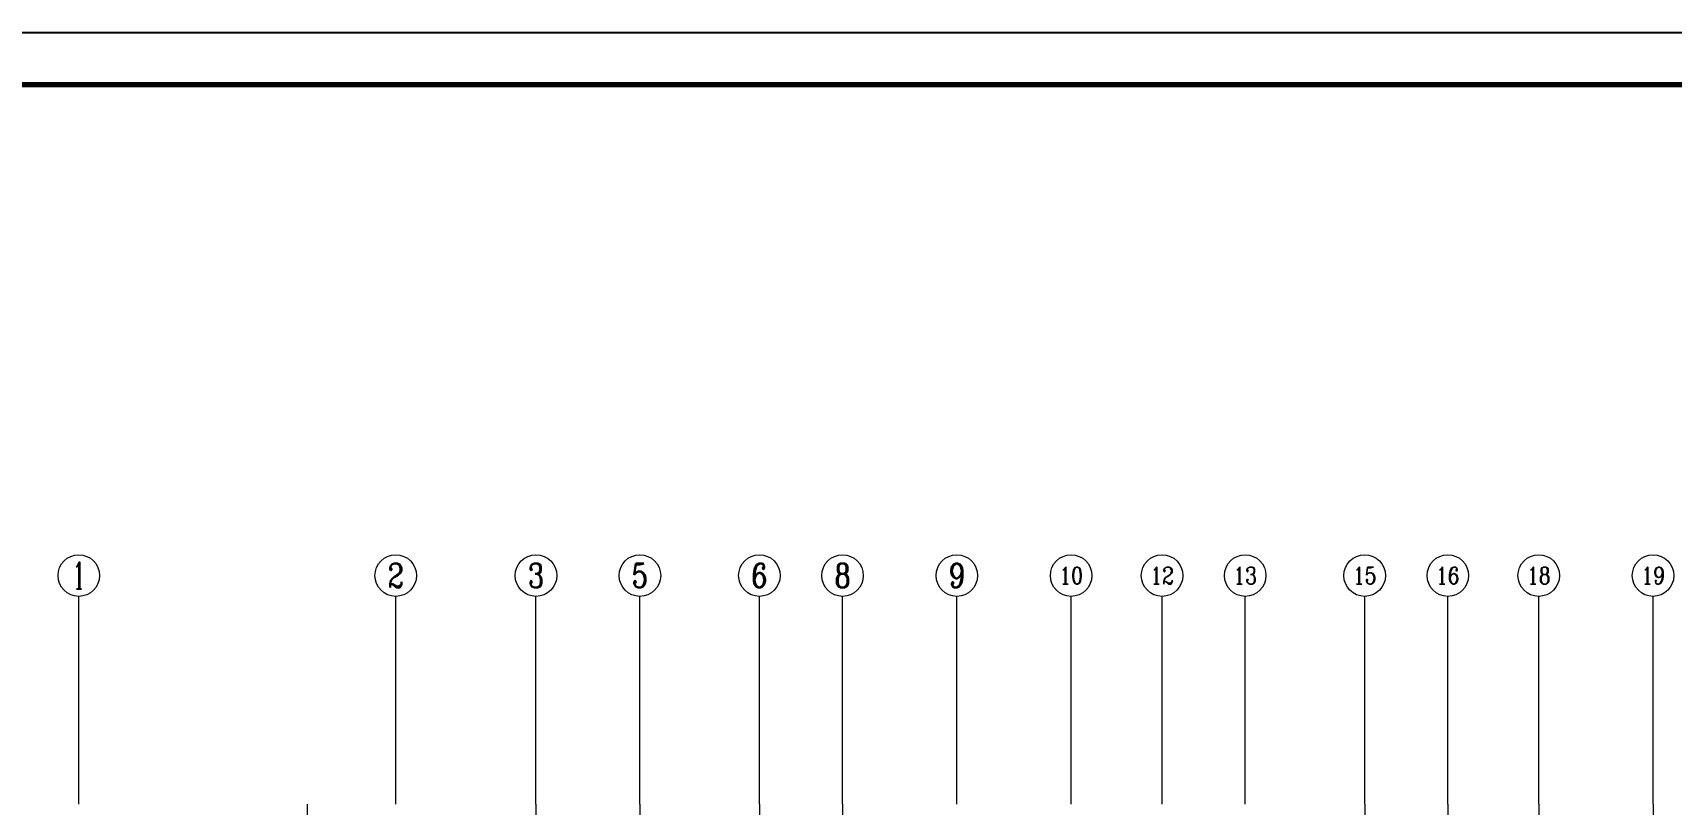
# Model space of a CAD drawing. Extents: x -129922 to 1190196, y -520662 to 139923.
# Drawn here: x 910806 to 942341, y -23824 to -8980 of the extents above; entities that cross this region are included whole.
import ezdxf
from ezdxf.enums import TextEntityAlignment as Align

# ---------------------------------------------------------------- set-up
doc = ezdxf.new("R2010")
doc.units = 0
doc.header["$LTSCALE"] = 1000
doc.header["$MEASUREMENT"] = 0
doc.linetypes.add('DOTE', pattern=[2.4200000000000004, 2, -0.2, 0.02, -0.2])
for name, color, linetype, lineweight in [('A-标注-轴号', 3, 'Continuous', 15), ('A-标注-轴号文字', 7, 'Continuous', 15), ('A-轴线-塔楼', 1, 'DOTE', 9), ('A-轴线-隔墙', 41, 'DOTE', 9), ('S-板-文字', 7, 'Continuous', 20), ('S-梁-水平集中标注', 191, 'Continuous', 20)]:
    doc.layers.add(name, color=color, linetype=linetype, lineweight=lineweight)
doc.layers.add('Y-云图图框', color=7, linetype='Continuous')
doc.styles.add('_TCH_AXIS', font='COMPLEX.shx', dxfattribs={"bigfont": 'hztxt.shx'})
doc.styles.add('_YT_Name', font='simhei.ttf', dxfattribs={"width": 0.8})
doc.styles.add('_YT_Sign_Text', font='ros.shx', dxfattribs={"width": 0.8, "bigfont": 'hztxt.shx'})
doc.styles.add('COMPLEX', font='COMPLEX')
doc.styles.get("Standard").update_dxf_attribs({"font": 'gbenor.shx', "bigfont": 'gbcbig.shx'})

# ---------------------------------------------------------------- blocks, each defined once
blk = doc.blocks.new('_AXISO')
blk.add_circle((0, 0), 0.5)
at = {"layer": 'S-板-文字', "style": 'COMPLEX', "width": 1.041666666666667}
blk.add_attdef('A', text='', height=0.56, dxfattribs=at).set_placement((-0.25, -0.28), (0.25, -0.28), align=Align.FIT)
blk = doc.blocks.new('ZHOUWANG3')
at = {"layer": 'A-标注-轴号'}
for p, q in [((88651.91404399119, 248942.086875707), (88651.91404399101, 252942.086875707)), ((94751.91404399119, 248942.0868757072), (94751.91404399101, 252942.0868757072)), ((97451.9140462859, 248942.0868757073), (97451.91404628573, 252942.0868757073)), ((99451.91403714125, 248942.0868757074), (99451.91403714108, 252942.0868757074)), ((101751.9138558587, 248942.0868757075), (101751.9138558586, 252942.0868757075)), ((103351.9146220079, 248942.0868757076), (103351.9146220078, 252942.0868757076)), ((105551.9146219621, 248942.0868757077), (105551.9146219619, 252942.0868757077)), ((107751.9146219612, 248942.0868757078), (107751.914621961, 252942.0868757078)), ((109501.9140664095, 248942.0868757078), (109501.9140664093, 252942.0868757078)), ((111101.9145027863, 248942.0868757079), (111101.9145027861, 252942.0868757079)), ((113401.9145027973, 248942.086875708), (113401.9145027971, 252942.086875708)), ((115001.9150583674, 248942.0868757081), (115001.9150583673, 252942.0868757081)), ((116751.9127103291, 248942.0868757082), (116751.9127103289, 252942.0868757082)), ((118951.9127105456, 248942.0868757082), (118951.9127105454, 252942.0868757082))]:
    blk.add_line(p, q, dxfattribs=at)
at = {"layer": 'A-轴线-塔楼', "linetype": 'DOTE', "ltscale": 0.5}
for p, q in [((97451.9140439913, 248942.0868757074), (97451.9140485811, 241486.4187304068)), ((99451.9140439913, 248942.0868757074), (99451.91404399154, 244136.4187311591)), ((101751.9140439913, 248942.0868757077), (101751.9136814266, 241486.4185047732)), ((103351.9140439913, 248942.0868757077), (103351.9140439912, 239686.4187311743)), ((113401.9140438963, 248942.0868757142), (113401.9140438963, 243076.4158786822)), ((115001.9140438963, 248942.0868757223), (115001.9151550367, 241486.4184821535)), ((116751.9140438963, 248942.0868757314), (116751.9140437991, 239686.410749662)), ((118951.9140439939, 248942.0868757081), (118951.9140439939, 226833.6155193784))]:
    blk.add_line(p, q, dxfattribs=at)
at = {"layer": 'A-轴线-隔墙', "ltscale": 0.5}
blk.add_line((93051.91404416919, 236186.4187312123), (93051.91404399247, 248942.0868757452), dxfattribs=at)
at = {"layer": 'A-标注-轴号'}
ref = blk.add_blockref('_AXISO', (88651.914043991, 253342.086875707), dxfattribs=dict(at, xscale=800, yscale=800, zscale=800))
ref.add_attrib('A', '1', dxfattribs={"layer": 'A-标注-轴号文字', "height": 514.7212168101124, "style": '_TCH_AXIS'}).set_placement((88541.61664038883, 253084.7262673019), (88762.21144759316, 253084.7262673019), align=Align.FIT)
ref = blk.add_blockref('_AXISO', (94751.914043991, 253342.0868757072), dxfattribs=dict(at, xscale=800, yscale=800, zscale=800))
ref.add_attrib('A', '2', dxfattribs={"layer": 'A-标注-轴号文字', "height": 465.9481648291925, "style": '_TCH_AXIS'}).set_placement((94596.59798904794, 253109.1127932926), (94907.23009893406, 253109.1127932926), align=Align.FIT)
ref = blk.add_blockref('_AXISO', (97451.91404628572, 253342.0868757073), dxfattribs=dict(at, xscale=800, yscale=800, zscale=800))
ref.add_attrib('A', '3', dxfattribs={"layer": 'A-标注-轴号文字', "height": 465.9481648291925, "style": '_TCH_AXIS'}).set_placement((97296.59799134266, 253109.1127932928), (97607.23010122878, 253109.1127932928), align=Align.FIT)
ref = blk.add_blockref('_AXISO', (99451.91403714106, 253342.0868757074), dxfattribs=dict(at, xscale=800, yscale=800, zscale=800))
ref.add_attrib('A', '5', dxfattribs={"layer": 'A-标注-轴号文字', "height": 465.9481648291925, "style": '_TCH_AXIS'}).set_placement((99296.597982198, 253109.1127932929), (99607.23009208412, 253109.1127932929), align=Align.FIT)
ref = blk.add_blockref('_AXISO', (101751.9138558585, 253342.0868757075), dxfattribs=dict(at, xscale=800, yscale=800, zscale=800))
ref.add_attrib('A', '6', dxfattribs={"layer": 'A-标注-轴号文字', "height": 465.9481648291925, "style": '_TCH_AXIS'}).set_placement((101596.5978009155, 253109.1127932929), (101907.2299108016, 253109.1127932929), align=Align.FIT)
ref = blk.add_blockref('_AXISO', (103351.9146220077, 253342.0868757076), dxfattribs=dict(at, xscale=800, yscale=800, zscale=800))
ref.add_attrib('A', '8', dxfattribs={"layer": 'A-标注-轴号文字', "height": 465.9481648291925, "style": '_TCH_AXIS'}).set_placement((103196.5985670647, 253109.112793293), (103507.2306769508, 253109.112793293), align=Align.FIT)
ref = blk.add_blockref('_AXISO', (105551.9146219619, 253342.0868757077), dxfattribs=dict(at, xscale=800, yscale=800, zscale=800))
ref.add_attrib('A', '9', dxfattribs={"layer": 'A-标注-轴号文字', "height": 465.9481648291925, "style": '_TCH_AXIS'}).set_placement((105396.5985670189, 253109.1127932931), (105707.230676905, 253109.1127932931), align=Align.FIT)
ref = blk.add_blockref('_AXISO', (107751.914621961, 253342.0868757078), dxfattribs=dict(at, xscale=800, yscale=800, zscale=800))
ref.add_attrib('A', '10', dxfattribs={"layer": 'A-标注-轴号文字', "height": 328.445494805032, "style": '_TCH_AXIS'}).set_placement((107525.130827929, 253177.8641283053), (107978.698415993, 253177.8641283053), align=Align.FIT)
ref = blk.add_blockref('_AXISO', (109501.9140664093, 253342.0868757078), dxfattribs=dict(at, xscale=800, yscale=800, zscale=800))
ref.add_attrib('A', '12', dxfattribs={"layer": 'A-标注-轴号文字', "height": 328.445494805032, "style": '_TCH_AXIS'}).set_placement((109275.1302723773, 253177.8641283053), (109728.6978604414, 253177.8641283053), align=Align.FIT)
ref = blk.add_blockref('_AXISO', (111101.9145027861, 253342.0868757079), dxfattribs=dict(at, xscale=800, yscale=800, zscale=800))
ref.add_attrib('A', '13', dxfattribs={"layer": 'A-标注-轴号文字', "height": 328.445494805032, "style": '_TCH_AXIS'}).set_placement((110875.1307087541, 253177.8641283054), (111328.6982968182, 253177.8641283054), align=Align.FIT)
ref = blk.add_blockref('_AXISO', (113401.9145027971, 253342.086875708), dxfattribs=dict(at, xscale=800, yscale=800, zscale=800))
ref.add_attrib('A', '15', dxfattribs={"layer": 'A-标注-轴号文字', "height": 328.4454948050321, "style": '_TCH_AXIS'}).set_placement((113175.130708765, 253177.8641283055), (113628.6982968291, 253177.8641283055), align=Align.FIT)
ref = blk.add_blockref('_AXISO', (115001.9150583672, 253342.0868757081), dxfattribs=dict(at, xscale=800, yscale=800, zscale=800))
ref.add_attrib('A', '16', dxfattribs={"layer": 'A-标注-轴号文字', "height": 328.445494805032, "style": '_TCH_AXIS'}).set_placement((114775.1312643352, 253177.8641283055), (115228.6988523993, 253177.8641283055), align=Align.FIT)
ref = blk.add_blockref('_AXISO', (116751.9127103289, 253342.0868757082), dxfattribs=dict(at, xscale=800, yscale=800, zscale=800))
ref.add_attrib('A', '18', dxfattribs={"layer": 'A-标注-轴号文字', "height": 328.445494805032, "style": '_TCH_AXIS'}).set_placement((116525.1289162968, 253177.8641283056), (116978.6965043609, 253177.8641283056), align=Align.FIT)
ref = blk.add_blockref('_AXISO', (118951.9127105454, 253342.0868757082), dxfattribs=dict(at, xscale=800, yscale=800, zscale=800))
ref.add_attrib('A', '19', dxfattribs={"layer": 'A-标注-轴号文字', "height": 328.4454948050321, "style": '_TCH_AXIS'}).set_placement((118725.1289165134, 253177.8641283057), (119178.6965045775, 253177.8641283057), align=Align.FIT)
blk = doc.blocks.new('ECMCTK_A1_横_单行图名--0')
at = {"color": 4}
blk.add_lwpolyline([(0, 0), (841, 0), (841, 594), (0, 594)], close=True, dxfattribs=at)
at = {"const_width": 1}
blk.add_lwpolyline([(25, 10), (831, 10), (831, 584), (25, 584)], close=True, dxfattribs=at)
at = {"color": 80, "flags": 3}
for tag, height, p in [('YTHQINS', 3, (34.31412005457026, 585.5)), ('ECMCKEY', 3, (292.0665659868225, 288.228892578597)), ('YTTQINS', 5.625, (848.0265603683492, 12.8125)), ('YTFRAME', 3, (652.763599520658, 5.83713044453998)), ('YTBARCODE_T1', 3, (749.7845868459724, 5.94762214450293))]:
    blk.add_attdef(tag, text='', height=height, dxfattribs=at).set_placement(p, align=Align.MIDDLE_CENTER)
for tag, height, style, width, p in [('证书编号', 4, '_YT_Sign_Text', 0.8, (708.8656915562096, 43.81149042045581)), ('审查批准号', 4, '_YT_Sign_Text', 0.8, (761.0642124165734, 43.81149042045581)), ('工程号', 4, '_YT_Sign_Text', 0.5, (804.0764362394239, 44.12275228826911)), ('设计单位', 5.999999999999999, '_YT_Name', 0.8, (623.7464169530958, 38.60129544185475)), ('建设单位', 4, '_YT_Sign_Text', 0.8, (734.9602946534287, 36.11371279187733)), ('阶段', 4, '_YT_Sign_Text', 0.8, (804.0764362394239, 35.81408429943258)), ('项目号', 4, '_YT_Sign_Text', 0.5, (822.0773099067155, 33.72065001731971)), ('项目名称', 4, '_YT_Sign_Text', 0.8, (734.9602946534287, 28.11371279187733)), ('专业', 4, '_YT_Sign_Text', 0.8, (804.0764362394239, 27.30991628643824)), ('图纸编号', 4, '_YT_Sign_Text', 0.5, (803.9285160316213, 19.36233519530651)), ('图纸名称', 4.5, '_YT_Name', 0.8, (735.3892103430502, 15.06342029713822)), ('出图比例', 4.2, '_YT_Sign_Text', 0.8, (681.8246771789596, 11.78151837794037)), ('日期', 4, '_YT_Sign_Text', 0.5, (803.8795155204716, 12.12894911456533)), ('版本号', 4, '_YT_Sign_Text', 0.8, (822.0773099067155, 13.00177242097561))]:
    blk.add_attdef(tag, text='', height=height, dxfattribs=dict(style=style, width=width)).set_placement(p, align=Align.CENTER)
at = {"style": '_YT_Sign_Text', "width": 0.8, "flags": 3}
for tag, p, height in [('[审定人]', (590.9454760333838, 27.80807278700811), 4.104), ('{审定人}', (605.8700265756743, 26.45148132665476), 6.24), ('[校对人]', (642.2349892163655, 27.82430951000031), 4.104), ('{校对人}', (658.3493342660694, 26.53052129088257), 6.24), ('{审核人}', (606.9801036885533, 18.43968781662279), 6.24), ('{设计人}', (658.4798998346289, 18.53905114268498), 6.24), ('[审核人]', (591.0124312815092, 19.75554442451114), 4.104), ('[设计人]', (642.4725264970979, 20.21113623363228), 4.104), ('[项目负责人]', (590.7775188702284, 12.01214185184024), 4.104), ('{项目负责人}', (608.2800708387625, 10.71902187573432), 6.24), ('[专业负责人]', (642.7409748449176, 11.76811291446589), 4.104), ('{专业负责人}', (658.5792325186196, 10.36075046322785), 6.24)]:
    blk.add_attdef(tag, p, '', height=height, dxfattribs=at)
at = {"color": 80, "flags": 3}
for tag, p in [('YTBZSIT', (25, 10)), ('EXT_TK_LEFT', (25, 10)), ('YTQRCODE', (551.0362267398523, 11.90728206732092))]:
    blk.add_attdef(tag, p, '', height=3, dxfattribs=at)

msp = doc.modelspace()

# ---------------------------------------------------------------- block references
at = {"layer": 'S-梁-水平集中标注', "color": 3}
msp.add_blockref('ZHOUWANG3', (823039.3990393997, -272766.4165904241), dxfattribs=at)
at = {"layer": 'Y-云图图框', "xscale": 100, "yscale": 100, "zscale": 100}
msp.add_blockref('ECMCTK_A1_横_单行图名--0', (893771.0552598694, -68380.10475561739), dxfattribs=at)

doc.saveas('drawing.dxf')
